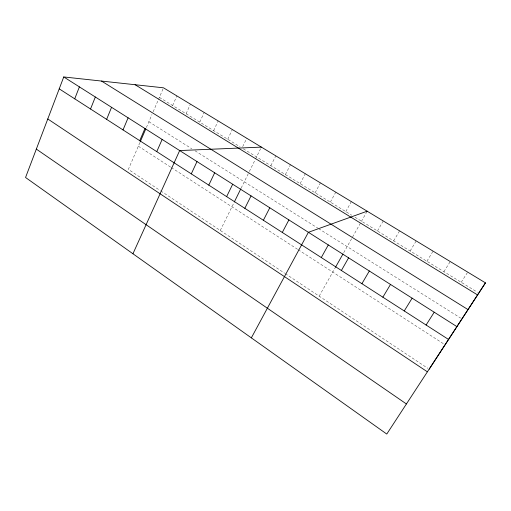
<?xml version="1.0" encoding="UTF-8"?>
<svg xmlns="http://www.w3.org/2000/svg" width="511" height="511" viewBox="0 0 511 511"><rect width="100%" height="100%" fill="white"/><g stroke="black" fill="none" stroke-linecap="round" stroke-linejoin="round"><path stroke-width="0.38" stroke-dasharray="2.56 1.92" d="M139.873 142.626L128.338 169.397L160.128 190.514M146.382 127.526L151.946 114.611M153.172 111.768L158.129 100.265M158.436 99.549L163.494 87.815M172.635 105.515L176.857 95.908M186.1 113.761L190.418 104.123M199.769 122.135L204.183 112.465M213.643 130.631L218.152 120.928M227.727 139.26L232.345 129.526M242.699 146.625L246.749 138.251M220.267 230.461L233.981 202.669M241.166 188.099L249.017 172.188M249.355 171.504L255.174 159.7M255.519 159.004L261.383 147.117M270.862 165.685L275.806 155.855M285.394 174.583L290.446 164.727M300.149 183.621L305.316 173.734M315.134 192.8L320.416 182.881M330.349 202.126L335.753 192.174M345.806 211.592L351.332 201.615M319.158 296.144L335.018 268.083M343.718 252.683L367.16 211.203M377.463 230.985L383.244 220.95M393.668 240.911L399.589 230.851M410.141 251.003L416.203 240.911M426.889 261.262L433.085 251.144M443.906 271.686L450.248 261.543M461.209 282.289L467.706 272.114M159.368 97.384L240.074 146.823M243.345 148.829L351.696 215.201M354.966 217.201L477.453 292.235M148.88 121.727L191.791 148.758M195.03 150.796L317.944 228.213M318.602 228.628L460.641 318.085M138.334 146.203L170.687 167.154M171.345 167.582L297.543 249.279M298.207 249.707L444.455 344.388M160.773 190.942L284.633 273.213M285.285 273.647L427.873 368.354"/><path stroke-width="0.77" d="M63.747 76.944L25.55 177.489L386.776 434.056L485.45 282.864L163.494 87.815L63.747 76.944L456.796 326.548M74.734 98.827L79.39 86.876M90.536 108.996L95.327 97.001M106.627 119.357L111.558 107.31M123.023 129.909L128.101 117.811M139.733 140.666L144.958 128.517M140.18 141.911L145.756 128.97M156.762 151.633L162.147 139.433M132.937 253.763L179.668 150.56L261.383 147.117M191.293 173.861L196.997 161.565M208.795 185.129L214.671 172.788M226.635 196.614L232.684 184.228M234.319 201.979L240.822 188.795M244.826 208.328L251.054 195.892M263.376 220.267L269.782 207.785M282.296 232.448L288.894 219.922M251.348 337.867L308.395 232.307L367.16 211.203M321.298 257.55L328.292 244.941M335.395 267.419L342.958 254.031M341.393 270.491L348.598 257.838M361.909 283.701L369.332 271.002M382.86 297.185L390.506 284.448M404.252 310.956L412.128 298.181M426.104 325.022L434.222 312.208M429.189 369.229L485.45 282.864M135.096 84.717L477.542 294.917M101.523 81.057L467.942 309.557M59.225 88.844L448.428 339.393M47.779 118.974L427.33 371.784M36.332 149.103L406.386 403.946"/></g></svg>
